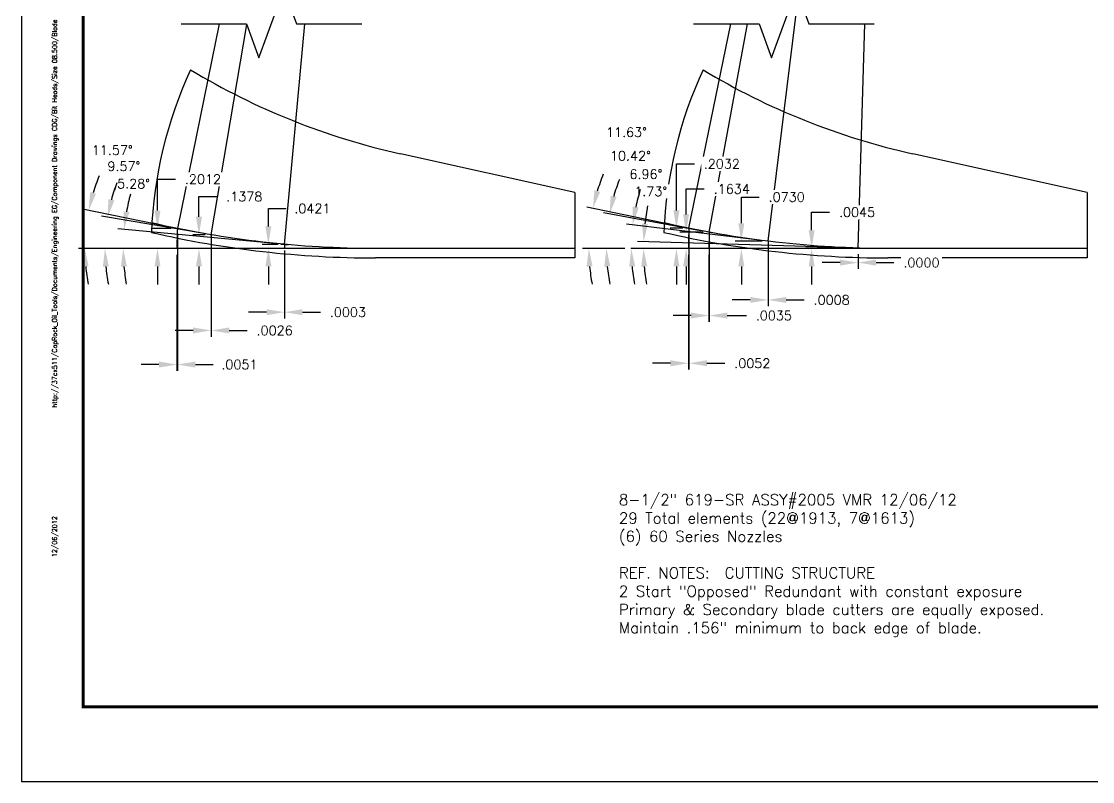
# Model space of a CAD drawing. Extents: x 0 to 22, y 0 to 19.5.
# Drawn here: x 0 to 10.75, y 0 to 7.62 of the extents above; entities that cross this region are included whole.
import ezdxf
from ezdxf.enums import TextEntityAlignment as Align

# ---------------------------------------------------------------- set-up
doc = ezdxf.new("R2010")
doc.units = 0
doc.header["$LTSCALE"] = 0.5
doc.header["$MEASUREMENT"] = 0
doc.header["$PDMODE"] = 3
doc.layers.get('0').update_dxf_attribs({"linetype": 'CONTINUOUS'})
doc.layers.get('Defpoints').update_dxf_attribs({"color": 10, "linetype": 'CONTINUOUS'})
doc.layers.add('Dims', color=4, linetype='CONTINUOUS')
doc.layers.add('Title Block', color=7, linetype='CONTINUOUS')
doc.styles.add('RomanS', font='romans')
doc.dimstyles.get("Standard").update_dxf_attribs({"dimtxt": 0.094, "dimasz": 0.18, "dimexe": 0.0625, "dimexo": 0.0625, "dimgap": 0.09, "dimtad": 0, "dimtih": 1, "dimtoh": 1, "dimdec": 4, "dimzin": 4, "dimdsep": 46, "dimtxsty": 'RomanS', "dimcen": 0.09, "dimazin": 1, "dimtfac": 1, "dimtdec": 4, "dimtofl": 0, "dimtmove": 0, "dimatfit": 0, "dimfxl": 1, "dimtolj": 1, "dimtzin": 0, "dimarcsym": 0})

# ---------------------------------------------------------------- blocks, each defined once
blk = doc.blocks.new('COT_cblock')
at = {"layer": 'Defpoints'}
blk.add_point((0.188, 0.188), dxfattribs=at)
at = {"layer": 'Title Block', "color": 8}
blk.add_lwpolyline([(0, 0), (22, 0), (22, 17), (0, 17)], close=True, dxfattribs=at)
at = {"layer": 'Title Block', "const_width": 0.03}
blk.add_lwpolyline([(21.38, 16.25), (0.62, 16.25), (0.62, 0.75), (21.38, 0.75)], close=True, dxfattribs=at)
at = {"layer": 'Title Block', "color": 1, "style": 'RomanS', "flags": 8}
for tag, p in [('FNAME', (0.37, 3.75)), ('REVDATE', (0.37, 2.25)), ('USER', (0.37, 0.75))]:
    blk.add_attdef(tag, text='', height=0.047, rotation=90, dxfattribs=at).set_placement(p, align=Align.BOTTOM_LEFT)
at = {"layer": 'Title Block', "color": 3, "style": 'RomanS', "flags": 8}
for tag, height, p in [('DRAWN', 0.11, (16.95, 1.984)), ('TITL1', 0.125, (19.587, 1.684)), ('TITL2', 0.094, (19.587, 1.514)), ('TITL3', 0.094, (19.587, 1.374))]:
    blk.add_attdef(tag, text='', height=height, dxfattribs=at).set_placement(p, align=Align.MIDDLE_CENTER)
for tag, p in [('DDATE', (16.606, 1.672)), ('CHECK', (16.606, 1.406)), ('MATRL', (16.606, 1.149)), ('PDATE', (16.606, 0.883)), ('SCALE', (18.146, 0.855)), ('SHEET', (20.255, 0.855))]:
    blk.add_attdef(tag, text='', height=0.094, dxfattribs=at).set_placement(p, align=Align.MIDDLE_LEFT)
for tag, p in [('FSCM#', (18.587, 1.121)), ('DWG#', (20.06, 1.121)), ('REV#', (21.22, 1.121))]:
    blk.add_attdef(tag, text='', height=0.094, dxfattribs=at).set_placement(p, align=Align.TOP_CENTER)
blk = doc.blocks.new('*D23')
at = {"layer": 'Defpoints', "color": 0, "transparency": 16777216}
for p in [(2.477, 5.386), (2.639, 5.386), (2.639, 5.344)]:
    blk.add_point(p, dxfattribs=at)
at = {"layer": 'Dims', "color": 0, "lineweight": -2, "transparency": 16777216}
for p, q in [((2.477, 5.566), (2.477, 5.746)), ((2.477, 5.746), (2.657, 5.746)), ((2.576, 5.386), (2.414, 5.386)), ((2.576, 5.344), (2.414, 5.344)), ((2.477, 5.164), (2.477, 4.984))]:
    blk.add_line(p, q, dxfattribs=at)
at = {"layer": 'Dims', "color": 0, "transparency": 16777216}
for points in [[(2.447, 5.566), (2.507, 5.566), (2.477, 5.386)], [(2.447, 5.164), (2.507, 5.164), (2.477, 5.344)]]:
    blk.add_solid(points, dxfattribs=at)
at = {"layer": 'Dims', "color": 0, "transparency": 16777216, "insert": (2.919, 5.746), "char_height": 0.094, "attachment_point": 5, "style": 'RomanS', "bg_fill": 3, "box_fill_scale": 1.25, "bg_fill_color": 256, "bg_fill_true_color": 13158600, "bg_fill_transparency": 0}
blk.add_mtext('\\A1;.0421', dxfattribs=at)
blk = doc.blocks.new('*D24')
at = {"layer": 'Defpoints', "color": 0, "transparency": 16777216}
for p in [(2.639, 5.386), (2.639, 5.344), (2.639, 4.706)]:
    blk.add_point(p, dxfattribs=at)
at = {"layer": 'Dims', "color": 0, "lineweight": -2, "transparency": 16777216}
for p, q in [((2.639, 5.323), (2.639, 4.644)), ((2.639, 5.281), (2.639, 4.644)), ((2.459, 4.706), (2.279, 4.706)), ((2.819, 4.706), (2.999, 4.706))]:
    blk.add_line(p, q, dxfattribs=at)
at = {"layer": 'Dims', "color": 0, "transparency": 16777216}
for points in [[(2.459, 4.736), (2.459, 4.676), (2.639, 4.706)], [(2.819, 4.736), (2.819, 4.676), (2.639, 4.706)]]:
    blk.add_solid(points, dxfattribs=at)
at = {"layer": 'Dims', "color": 0, "transparency": 16777216, "insert": (3.275, 4.706), "char_height": 0.094, "attachment_point": 5, "style": 'RomanS', "bg_fill": 3, "box_fill_scale": 1.25, "bg_fill_color": 256, "bg_fill_true_color": 13158600, "bg_fill_transparency": 0}
blk.add_mtext('\\A1;.0003', dxfattribs=at)
blk = doc.blocks.new('*D25')
at = {"layer": 'Defpoints', "color": 0, "transparency": 16777216}
for p in [(1.022, 5.407), (2.603, 5.389), (2.675, 5.382), (11.44, 5.344), (14.018, 5.344)]:
    blk.add_point(p, dxfattribs=at)
at = {"layer": 'Dims', "color": 0, "lineweight": -2, "transparency": 16777216}
for p, q in [((2.541, 5.395), (0.967, 5.54)), ((3.032, 5.344), (0.958, 5.344))]:
    blk.add_line(p, q, dxfattribs=at)
for start, end in [(164.766, 169.7415), (184.9755, 189.9509)]:
    blk.add_arc((3.094, 5.344), 2.073, start, end, dxfattribs=at)
at = {"layer": 'Dims', "color": 0, "transparency": 16777216}
for points in [[(1.083, 5.709), (1.024, 5.717), (1.029, 5.535)], [(0.998, 5.163), (1.058, 5.165), (1.021, 5.344)]]:
    blk.add_solid(points, dxfattribs=at)
at = {"layer": 'Dims', "color": 0, "transparency": 16777216, "insert": (1.125, 5.994), "char_height": 0.094, "attachment_point": 5, "style": 'RomanS', "bg_fill": 3, "box_fill_scale": 1.25, "bg_fill_color": 256, "bg_fill_true_color": 13158600, "bg_fill_transparency": 0}
blk.add_mtext('\\A1;5.28°', dxfattribs=at)
blk = doc.blocks.new('*D29')
at = {"layer": 'Defpoints', "color": 0, "transparency": 16777216}
for p in [(1.781, 5.482), (1.905, 5.482), (1.902, 5.344)]:
    blk.add_point(p, dxfattribs=at)
at = {"layer": 'Dims', "color": 0, "lineweight": -2, "transparency": 16777216}
for p, q in [((1.781, 5.662), (1.781, 5.865)), ((1.781, 5.865), (1.961, 5.865)), ((1.842, 5.482), (1.718, 5.482)), ((1.84, 5.344), (1.718, 5.344)), ((1.781, 5.164), (1.781, 4.984))]:
    blk.add_line(p, q, dxfattribs=at)
at = {"layer": 'Dims', "color": 0, "transparency": 16777216}
for points in [[(1.751, 5.662), (1.811, 5.662), (1.781, 5.482)], [(1.751, 5.164), (1.811, 5.164), (1.781, 5.344)]]:
    blk.add_solid(points, dxfattribs=at)
at = {"layer": 'Dims', "color": 0, "transparency": 16777216, "insert": (2.236, 5.865), "char_height": 0.094, "attachment_point": 5, "style": 'RomanS', "bg_fill": 3, "box_fill_scale": 1.25, "bg_fill_color": 256, "bg_fill_true_color": 13158600, "bg_fill_transparency": 0}
blk.add_mtext('\\A1;.1378', dxfattribs=at)
blk = doc.blocks.new('*D30')
at = {"layer": 'Defpoints', "color": 0, "transparency": 16777216}
for p in [(1.905, 5.482), (1.902, 5.344), (1.905, 4.523)]:
    blk.add_point(p, dxfattribs=at)
at = {"layer": 'Dims', "color": 0, "lineweight": -2, "transparency": 16777216}
for p, q in [((1.905, 5.419), (1.905, 4.46)), ((1.902, 5.281), (1.902, 4.46)), ((1.722, 4.523), (1.542, 4.523)), ((2.085, 4.523), (2.265, 4.523))]:
    blk.add_line(p, q, dxfattribs=at)
at = {"layer": 'Dims', "color": 0, "transparency": 16777216}
for points in [[(1.722, 4.553), (1.722, 4.493), (1.902, 4.523)], [(2.085, 4.553), (2.085, 4.493), (1.905, 4.523)]]:
    blk.add_solid(points, dxfattribs=at)
at = {"layer": 'Dims', "color": 0, "transparency": 16777216, "insert": (2.54, 4.523), "char_height": 0.094, "attachment_point": 5, "style": 'RomanS', "bg_fill": 3, "box_fill_scale": 1.25, "bg_fill_color": 256, "bg_fill_true_color": 13158600, "bg_fill_transparency": 0}
blk.add_mtext('\\A1;.0026', dxfattribs=at)
blk = doc.blocks.new('*D31')
at = {"layer": 'Defpoints', "color": 0, "transparency": 16777216}
for p in [(1.895, 5.483), (0.841, 5.449), (1.915, 5.48), (11.44, 5.344), (14.018, 5.344)]:
    blk.add_point(p, dxfattribs=at)
at = {"layer": 'Dims', "color": 0, "lineweight": -2, "transparency": 16777216}
for p, q in [((1.833, 5.494), (0.803, 5.667)), ((2.66, 5.344), (0.776, 5.344))]:
    blk.add_line(p, q, dxfattribs=at)
for start, end in [(159.4801, 164.9564), (185.4764, 190.9527)]:
    blk.add_arc((2.722, 5.344), 1.884, start, end, dxfattribs=at)
at = {"layer": 'Dims', "color": 0, "transparency": 16777216}
for points in [[(0.932, 5.826), (0.873, 5.839), (0.864, 5.657)], [(0.817, 5.162), (0.877, 5.165), (0.838, 5.344)]]:
    blk.add_solid(points, dxfattribs=at)
at = {"layer": 'Dims', "color": 0, "transparency": 16777216, "insert": (1.028, 6.169), "char_height": 0.094, "attachment_point": 5, "style": 'RomanS', "bg_fill": 3, "box_fill_scale": 1.25, "bg_fill_color": 256, "bg_fill_true_color": 13158600, "bg_fill_transparency": 0}
blk.add_mtext('\\A1;9.57°', dxfattribs=at)
blk = doc.blocks.new('*D34')
at = {"layer": 'Defpoints', "color": 0, "transparency": 16777216}
for p in [(1.555, 5.547), (1.574, 5.543), (0.64, 5.472), (11.44, 5.344), (14.018, 5.344)]:
    blk.add_point(p, dxfattribs=at)
at = {"layer": 'Dims', "color": 0, "lineweight": -2, "transparency": 16777216}
for p, q in [((1.494, 5.559), (0.613, 5.74)), ((2.485, 5.344), (0.573, 5.344))]:
    blk.add_line(p, q, dxfattribs=at)
for start, end in [(157.6397, 163.0361), (185.3964, 190.7929)]:
    blk.add_arc((2.548, 5.344), 1.912, start, end, dxfattribs=at)
at = {"layer": 'Dims', "color": 0, "transparency": 16777216}
for points in [[(0.748, 5.894), (0.69, 5.909), (0.675, 5.727)], [(0.614, 5.163), (0.674, 5.165), (0.636, 5.344)]]:
    blk.add_solid(points, dxfattribs=at)
at = {"layer": 'Dims', "color": 0, "transparency": 16777216, "insert": (0.911, 6.331), "char_height": 0.094, "attachment_point": 5, "style": 'RomanS', "bg_fill": 3, "box_fill_scale": 1.25, "bg_fill_color": 256, "bg_fill_true_color": 13158600, "bg_fill_transparency": 0}
blk.add_mtext('\\A1;11.57°', dxfattribs=at)
blk = doc.blocks.new('*D35')
at = {"layer": 'Defpoints', "color": 0, "transparency": 16777216}
for p in [(1.365, 5.545), (1.565, 5.545), (1.56, 5.344)]:
    blk.add_point(p, dxfattribs=at)
at = {"layer": 'Dims', "color": 0, "lineweight": -2, "transparency": 16777216}
for p, q in [((1.365, 5.725), (1.365, 6.039)), ((1.365, 6.039), (1.545, 6.039)), ((1.502, 5.545), (1.302, 5.545)), ((1.497, 5.344), (1.302, 5.344)), ((1.365, 5.164), (1.365, 4.984))]:
    blk.add_line(p, q, dxfattribs=at)
at = {"layer": 'Dims', "color": 0, "transparency": 16777216}
for points in [[(1.335, 5.725), (1.395, 5.725), (1.365, 5.545)], [(1.335, 5.164), (1.395, 5.164), (1.365, 5.344)]]:
    blk.add_solid(points, dxfattribs=at)
at = {"layer": 'Dims', "color": 0, "transparency": 16777216, "insert": (1.821, 6.039), "char_height": 0.094, "attachment_point": 5, "style": 'RomanS', "bg_fill": 3, "box_fill_scale": 1.25, "bg_fill_color": 256, "bg_fill_true_color": 13158600, "bg_fill_transparency": 0}
blk.add_mtext('\\A1;.2012', dxfattribs=at)
blk = doc.blocks.new('*D42')
at = {"layer": 'Defpoints', "color": 0, "transparency": 16777216}
for p in [(7.927, 5.348), (8.393, 5.348), (8.393, 5.344)]:
    blk.add_point(p, dxfattribs=at)
at = {"layer": 'Dims', "color": 0, "lineweight": -2, "transparency": 16777216}
for p, q in [((7.927, 5.528), (7.927, 5.708)), ((7.927, 5.708), (8.107, 5.708)), ((8.33, 5.348), (7.865, 5.348)), ((8.33, 5.344), (7.865, 5.344)), ((7.927, 5.164), (7.927, 4.984))]:
    blk.add_line(p, q, dxfattribs=at)
at = {"layer": 'Dims', "color": 0, "transparency": 16777216}
for points in [[(7.897, 5.528), (7.957, 5.528), (7.927, 5.348)], [(7.897, 5.164), (7.957, 5.164), (7.927, 5.344)]]:
    blk.add_solid(points, dxfattribs=at)
at = {"layer": 'Dims', "color": 0, "transparency": 16777216, "insert": (8.383, 5.708), "char_height": 0.094, "attachment_point": 5, "style": 'RomanS', "bg_fill": 3, "box_fill_scale": 1.25, "bg_fill_color": 256, "bg_fill_true_color": 13158600, "bg_fill_transparency": 0}
blk.add_mtext('\\A1;.0045', dxfattribs=at)
blk = doc.blocks.new('*D45')
at = {"layer": 'Defpoints', "color": 0, "transparency": 16777216}
for p in [(7.222, 5.417), (7.492, 5.417), (7.491, 5.344)]:
    blk.add_point(p, dxfattribs=at)
at = {"layer": 'Dims', "color": 0, "lineweight": -2, "transparency": 16777216}
for p, q in [((7.222, 5.597), (7.222, 5.86)), ((7.222, 5.86), (7.402, 5.86)), ((7.43, 5.417), (7.159, 5.417)), ((7.429, 5.344), (7.159, 5.344)), ((7.222, 5.164), (7.222, 4.984))]:
    blk.add_line(p, q, dxfattribs=at)
at = {"layer": 'Dims', "color": 0, "transparency": 16777216}
for points in [[(7.192, 5.597), (7.252, 5.597), (7.222, 5.417)], [(7.192, 5.164), (7.252, 5.164), (7.222, 5.344)]]:
    blk.add_solid(points, dxfattribs=at)
at = {"layer": 'Dims', "color": 0, "transparency": 16777216, "insert": (7.677, 5.86), "char_height": 0.094, "attachment_point": 5, "style": 'RomanS', "bg_fill": 3, "box_fill_scale": 1.25, "bg_fill_color": 256, "bg_fill_true_color": 13158600, "bg_fill_transparency": 0}
blk.add_mtext('\\A1;.0730', dxfattribs=at)
blk = doc.blocks.new('*D46')
at = {"layer": 'Defpoints', "color": 0, "transparency": 16777216}
for p in [(7.492, 5.417), (7.491, 5.344), (7.492, 4.829)]:
    blk.add_point(p, dxfattribs=at)
at = {"layer": 'Dims', "color": 0, "lineweight": -2, "transparency": 16777216}
for p, q in [((7.491, 5.281), (7.491, 4.766)), ((7.492, 5.354), (7.492, 4.766)), ((7.311, 4.829), (7.131, 4.829)), ((7.672, 4.829), (7.852, 4.829))]:
    blk.add_line(p, q, dxfattribs=at)
at = {"layer": 'Dims', "color": 0, "transparency": 16777216}
for points in [[(7.311, 4.859), (7.311, 4.799), (7.491, 4.829)], [(7.672, 4.859), (7.672, 4.799), (7.492, 4.829)]]:
    blk.add_solid(points, dxfattribs=at)
at = {"layer": 'Dims', "color": 0, "transparency": 16777216, "insert": (8.128, 4.829), "char_height": 0.094, "attachment_point": 5, "style": 'RomanS', "bg_fill": 3, "box_fill_scale": 1.25, "bg_fill_color": 256, "bg_fill_true_color": 13158600, "bg_fill_transparency": 0}
blk.add_mtext('\\A1;.0008', dxfattribs=at)
blk = doc.blocks.new('*D49')
at = {"layer": 'Defpoints', "color": 0, "transparency": 16777216}
for p in [(6.668, 5.507), (6.9, 5.507), (6.897, 5.344)]:
    blk.add_point(p, dxfattribs=at)
at = {"layer": 'Dims', "color": 0, "lineweight": -2, "transparency": 16777216}
for p, q in [((6.668, 5.687), (6.668, 5.941)), ((6.668, 5.941), (6.848, 5.941)), ((6.838, 5.507), (6.606, 5.507)), ((6.834, 5.344), (6.606, 5.344)), ((6.668, 5.164), (6.668, 4.984))]:
    blk.add_line(p, q, dxfattribs=at)
at = {"layer": 'Dims', "color": 0, "transparency": 16777216}
for points in [[(6.638, 5.687), (6.698, 5.687), (6.668, 5.507)], [(6.638, 5.164), (6.698, 5.164), (6.668, 5.344)]]:
    blk.add_solid(points, dxfattribs=at)
at = {"layer": 'Dims', "color": 0, "transparency": 16777216, "insert": (7.126, 5.941), "char_height": 0.094, "attachment_point": 5, "style": 'RomanS', "bg_fill": 3, "box_fill_scale": 1.25, "bg_fill_color": 256, "bg_fill_true_color": 13158600, "bg_fill_transparency": 0}
blk.add_mtext('\\A1;.1634', dxfattribs=at)
blk = doc.blocks.new('*D50')
at = {"layer": 'Defpoints', "color": 0, "transparency": 16777216}
for p in [(6.9, 5.507), (6.897, 5.344), (6.9, 4.672)]:
    blk.add_point(p, dxfattribs=at)
at = {"layer": 'Dims', "color": 0, "lineweight": -2, "transparency": 16777216}
for p, q in [((6.9, 5.445), (6.9, 4.609)), ((6.897, 5.281), (6.897, 4.609)), ((6.717, 4.672), (6.537, 4.672)), ((7.08, 4.672), (7.273, 4.672))]:
    blk.add_line(p, q, dxfattribs=at)
at = {"layer": 'Dims', "color": 0, "transparency": 16777216}
for points in [[(6.717, 4.702), (6.717, 4.642), (6.897, 4.672)], [(7.08, 4.702), (7.08, 4.642), (6.9, 4.672)]]:
    blk.add_solid(points, dxfattribs=at)
at = {"layer": 'Dims', "color": 0, "transparency": 16777216, "insert": (7.548, 4.672), "char_height": 0.094, "attachment_point": 5, "style": 'RomanS', "bg_fill": 3, "box_fill_scale": 1.25, "bg_fill_color": 256, "bg_fill_true_color": 13158600, "bg_fill_transparency": 0}
blk.add_mtext('\\A1;.0035', dxfattribs=at)
blk = doc.blocks.new('*D52')
at = {"layer": 'Defpoints', "color": 0, "transparency": 16777216}
for p in [(6.114, 5.344), (6.241, 5.367), (8.383, 5.349), (8.403, 5.348), (8.692, 5.344)]:
    blk.add_point(p, dxfattribs=at)
at = {"layer": 'Dims', "color": 0, "lineweight": -2, "transparency": 16777216}
blk.add_line((8.321, 5.35), (6.18, 5.415), dxfattribs=at)
for start, end in [(169.3051, 173.7869), (184.4818, 188.9636)]:
    blk.add_arc((8.543, 5.344), 2.302, start, end, dxfattribs=at)
at = {"layer": 'Dims', "color": 0, "transparency": 16777216}
for points in [[(6.284, 5.591), (6.225, 5.595), (6.242, 5.413)], [(6.218, 5.163), (6.278, 5.165), (6.241, 5.344)]]:
    blk.add_solid(points, dxfattribs=at)
at = {"layer": 'Dims', "color": 0, "transparency": 16777216, "insert": (6.313, 5.917), "char_height": 0.094, "attachment_point": 5, "style": 'RomanS', "bg_fill": 3, "box_fill_scale": 1.25, "bg_fill_color": 256, "bg_fill_true_color": 13158600, "bg_fill_transparency": 0}
blk.add_mtext('\\A1;1.73°', dxfattribs=at)
blk = doc.blocks.new('*D53')
at = {"layer": 'Defpoints', "color": 0, "transparency": 16777216}
for p in [(6.12, 5.424), (7.466, 5.42), (7.518, 5.414), (6.114, 5.344), (8.692, 5.344)]:
    blk.add_point(p, dxfattribs=at)
at = {"layer": 'Dims', "color": 0, "lineweight": -2, "transparency": 16777216}
blk.add_line((7.404, 5.427), (6.071, 5.59), dxfattribs=at)
for start, end in [(162.5762, 167.8089), (185.2326, 190.4653)]:
    blk.add_arc((8.09, 5.344), 1.972, start, end, dxfattribs=at)
at = {"layer": 'Dims', "color": 0, "transparency": 16777216}
for points in [[(6.192, 5.755), (6.133, 5.765), (6.133, 5.583)], [(6.097, 5.163), (6.157, 5.165), (6.118, 5.344)]]:
    blk.add_solid(points, dxfattribs=at)
at = {"layer": 'Dims', "color": 0, "transparency": 16777216, "insert": (6.265, 6.09), "char_height": 0.094, "attachment_point": 5, "style": 'RomanS', "bg_fill": 3, "box_fill_scale": 1.25, "bg_fill_color": 256, "bg_fill_true_color": 13158600, "bg_fill_transparency": 0}
blk.add_mtext('\\A1;6.96°', dxfattribs=at)
blk = doc.blocks.new('*D54')
at = {"layer": 'Defpoints', "color": 0, "transparency": 16777216}
for p in [(6.875, 5.512), (6.926, 5.502), (5.872, 5.46), (6.114, 5.344), (8.692, 5.344)]:
    blk.add_point(p, dxfattribs=at)
at = {"layer": 'Dims', "color": 0, "lineweight": -2, "transparency": 16777216}
for p, q in [((6.813, 5.523), (5.839, 5.702)), ((6.052, 5.344), (5.806, 5.344))]:
    blk.add_line(p, q, dxfattribs=at)
for start, end in [(158.8319, 164.205), (185.3731, 190.7462)]:
    blk.add_arc((7.789, 5.344), 1.92, start, end, dxfattribs=at)
at = {"layer": 'Dims', "color": 0, "transparency": 16777216}
for points in [[(5.97, 5.86), (5.912, 5.873), (5.9, 5.691)], [(5.847, 5.163), (5.907, 5.165), (5.869, 5.344)]]:
    blk.add_solid(points, dxfattribs=at)
at = {"layer": 'Dims', "color": 0, "transparency": 16777216, "insert": (6.109, 6.274), "char_height": 0.094, "attachment_point": 5, "style": 'RomanS', "bg_fill": 3, "box_fill_scale": 1.25, "bg_fill_color": 256, "bg_fill_true_color": 13158600, "bg_fill_transparency": 0}
blk.add_mtext('\\A1;10.42°', dxfattribs=at)
blk = doc.blocks.new('*D92')
at = {"layer": 'Defpoints', "color": 0, "transparency": 16777216}
for p in [(1.565, 5.545), (1.56, 5.344), (1.565, 4.181)]:
    blk.add_point(p, dxfattribs=at)
at = {"layer": 'Dims', "color": 0, "lineweight": -2, "transparency": 16777216}
for p, q in [((1.565, 5.482), (1.565, 4.119)), ((1.56, 5.281), (1.56, 4.119)), ((1.38, 4.181), (1.2, 4.181)), ((1.745, 4.181), (1.925, 4.181))]:
    blk.add_line(p, q, dxfattribs=at)
at = {"layer": 'Dims', "color": 0, "transparency": 16777216}
for points in [[(1.38, 4.211), (1.38, 4.151), (1.56, 4.181)], [(1.745, 4.211), (1.745, 4.151), (1.565, 4.181)]]:
    blk.add_solid(points, dxfattribs=at)
at = {"layer": 'Dims', "color": 0, "transparency": 16777216, "insert": (2.187, 4.181), "char_height": 0.094, "attachment_point": 5, "style": 'RomanS', "bg_fill": 3, "box_fill_scale": 1.25, "bg_fill_color": 256, "bg_fill_true_color": 13158600, "bg_fill_transparency": 0}
blk.add_mtext('\\A1;.0051', dxfattribs=at)
blk = doc.blocks.new('*D96')
at = {"layer": 'Defpoints', "color": 0, "transparency": 16777216}
for p in [(6.686, 5.549), (6.706, 5.545), (5.696, 5.478), (6.114, 5.344), (8.692, 5.344)]:
    blk.add_point(p, dxfattribs=at)
at = {"layer": 'Dims', "color": 0, "lineweight": -2, "transparency": 16777216}
for p, q in [((6.625, 5.562), (5.671, 5.758)), ((6.052, 5.344), (5.629, 5.344))]:
    blk.add_line(p, q, dxfattribs=at)
for start, end in [(158.0161, 163.1952), (185.1791, 190.3582)]:
    blk.add_arc((7.684, 5.344), 1.992, start, end, dxfattribs=at)
at = {"layer": 'Dims', "color": 0, "transparency": 16777216}
for points in [[(5.806, 5.912), (5.748, 5.927), (5.733, 5.745)], [(5.67, 5.163), (5.73, 5.165), (5.692, 5.344)]]:
    blk.add_solid(points, dxfattribs=at)
at = {"layer": 'Dims', "color": 0, "transparency": 16777216, "insert": (6.069, 6.51), "char_height": 0.094, "attachment_point": 5, "style": 'RomanS', "bg_fill": 3, "box_fill_scale": 1.25, "bg_fill_color": 256, "bg_fill_true_color": 13158600, "bg_fill_transparency": 0}
blk.add_mtext('\\A1;11.63°', dxfattribs=at)
blk = doc.blocks.new('*D97')
at = {"layer": 'Defpoints', "color": 0, "transparency": 16777216}
for p in [(6.571, 5.547), (6.696, 5.547), (6.691, 5.344)]:
    blk.add_point(p, dxfattribs=at)
at = {"layer": 'Dims', "color": 0, "lineweight": -2, "transparency": 16777216}
for p, q in [((6.571, 5.727), (6.571, 6.193)), ((6.571, 6.193), (6.751, 6.193)), ((6.634, 5.547), (6.508, 5.547)), ((6.628, 5.344), (6.508, 5.344)), ((6.571, 5.164), (6.571, 4.984))]:
    blk.add_line(p, q, dxfattribs=at)
at = {"layer": 'Dims', "color": 0, "transparency": 16777216}
for points in [[(6.541, 5.727), (6.601, 5.727), (6.571, 5.547)], [(6.541, 5.164), (6.601, 5.164), (6.571, 5.344)]]:
    blk.add_solid(points, dxfattribs=at)
at = {"layer": 'Dims', "color": 0, "transparency": 16777216, "insert": (7.026, 6.193), "char_height": 0.094, "attachment_point": 5, "style": 'RomanS', "bg_fill": 3, "box_fill_scale": 1.25, "bg_fill_color": 256, "bg_fill_true_color": 13158600, "bg_fill_transparency": 0}
blk.add_mtext('\\A1;.2032', dxfattribs=at)
blk = doc.blocks.new('*D98')
at = {"layer": 'Defpoints', "color": 0, "transparency": 16777216}
for p in [(6.696, 5.547), (6.691, 5.344), (6.696, 4.194)]:
    blk.add_point(p, dxfattribs=at)
at = {"layer": 'Dims', "color": 0, "lineweight": -2, "transparency": 16777216}
for p, q in [((6.696, 5.484), (6.696, 4.132)), ((6.691, 5.281), (6.691, 4.132)), ((6.511, 4.194), (6.331, 4.194)), ((6.876, 4.194), (7.056, 4.194))]:
    blk.add_line(p, q, dxfattribs=at)
at = {"layer": 'Dims', "color": 0, "transparency": 16777216}
for points in [[(6.511, 4.224), (6.511, 4.164), (6.691, 4.194)], [(6.876, 4.224), (6.876, 4.164), (6.696, 4.194)]]:
    blk.add_solid(points, dxfattribs=at)
at = {"layer": 'Dims', "color": 0, "transparency": 16777216, "insert": (7.332, 4.194), "char_height": 0.094, "attachment_point": 5, "style": 'RomanS', "bg_fill": 3, "box_fill_scale": 1.25, "bg_fill_color": 256, "bg_fill_true_color": 13158600, "bg_fill_transparency": 0}
blk.add_mtext('\\A1;.0052', dxfattribs=at)
blk = doc.blocks.new('*D100')
at = {"layer": 'Defpoints', "color": 0, "transparency": 16777216}
for p in [(8.393, 5.348), (8.393, 5.344), (8.393, 5.203)]:
    blk.add_point(p, dxfattribs=at)
at = {"layer": 'Dims', "color": 0, "lineweight": -2, "transparency": 16777216}
for p, q in [((8.393, 5.286), (8.393, 5.14)), ((8.393, 5.281), (8.393, 5.14)), ((8.213, 5.203), (8.033, 5.203)), ((8.573, 5.203), (8.753, 5.203))]:
    blk.add_line(p, q, dxfattribs=at)
at = {"layer": 'Dims', "color": 0, "transparency": 16777216}
for points in [[(8.213, 5.233), (8.213, 5.173), (8.393, 5.203)], [(8.573, 5.233), (8.573, 5.173), (8.393, 5.203)]]:
    blk.add_solid(points, dxfattribs=at)
at = {"layer": 'Dims', "color": 0, "transparency": 16777216, "insert": (9.029, 5.203), "char_height": 0.094, "attachment_point": 5, "style": 'RomanS', "bg_fill": 3, "box_fill_scale": 1.25, "bg_fill_color": 256, "bg_fill_true_color": 13158600, "bg_fill_transparency": 0}
blk.add_mtext('\\A1;.0000', dxfattribs=at)

msp = doc.modelspace()

# ---------------------------------------------------------------- linework, layer by layer
for p, q in [((5.55111, 5.90623), (3.80111, 6.29419)), ((10.69234, 5.90623), (8.94234, 6.29419)), ((5.55111, 5.90623), (5.55111, 5.24998)), ((10.69234, 5.90623), (10.69234, 5.24998)), ((3.55111, 5.34373), (0.97311, 5.34373)), ((8.69234, 5.34373), (6.11434, 5.34373)), ((5.55111, 5.24998), (3.55111, 5.24998)), ((10.69234, 5.24998), (8.69234, 5.24998))]:
    msp.add_line(p, q)
at = {"flags": 128}
for points in [[(1.60236, 7.59787), (2.25791, 7.59787), (2.38291, 7.25443), (2.63291, 7.9413), (2.75791, 7.59787), (3.41347, 7.59787)], [(6.74359, 7.59787), (7.39914, 7.59787), (7.52414, 7.25443), (7.77414, 7.9413), (7.89914, 7.59787), (8.5547, 7.59787)]]:
    msp.add_lwpolyline(points, dxfattribs=at)
for centre, radius, start, end in [((5.55111, 5.34373), 4.25, 155.055305, 177.816164), ((5.31619, 13.12826), 7, 238.872428, 257.5), ((10.69234, 5.34373), 4.25, 155.055305, 177.816164), ((10.45742, 13.12826), 7, 238.872428, 257.5), ((3.55111, 15.24998), 10, 257.015272, 270), ((8.69234, 15.24998), 10, 257.015272, 270)]:
    msp.add_arc(centre, radius, start, end)
at = {"layer": 'Dims'}
msp.add_line((2.63898, 5.38581), (2.84353, 7.59787), dxfattribs=at)

# ---------------------------------------------------------------- block references
at = {"layer": 'Title Block', "color": 4}
ref = msp.add_blockref('COT_cblock', (0, 0), dxfattribs=at)
ref.add_attrib('REVDATE', '12/06/2012', dxfattribs={"color": 1, "height": 0.047, "rotation": 90, "style": 'RomanS', "flags": 8}).set_placement((0.37, 2.25), align=Align.BOTTOM_LEFT)
ref.add_attrib('FNAME', 'http://37cx511/CapRock_Oil_Tools/Documents/Engineering EG/Component Drawings CDG/Bit Heads/Size 08.500/Blade 6/CDG-38368r1.dwg', dxfattribs={"color": 1, "height": 0.047, "rotation": 90, "style": 'RomanS', "flags": 8}).set_placement((0.37, 3.75), align=Align.BOTTOM_LEFT)

# ---------------------------------------------------------------- texts
at = {"layer": 'Title Block', "color": 3, "insert": (5.99377, 2.88031), "char_height": 0.11, "width": 13.3291205, "attachment_point": 1, "style": 'RomanS'}
msp.add_mtext('8-1/2" 619-SR ASSY#2005 VMR 12/06/12^I^I^I^I^I\\P29 Total elements (22@1913, 7@1613)^I\\P(6) 60 Series Nozzles\\P\\PREF. NOTES:  CUTTING STRUCTURE\\P2 Start "Opposed" Redundant with constant exposure\\PPrimary & Secondary blade cutters are equally exposed.\\PMaintain .156" minimum to back edge of blade.', dxfattribs=at)

# ---------------------------------------------------------------- next in the draw order: dimensions: what is measured, and where the dimension line sits
at = {"layer": 'Dims'}
dim = msp.add_linear_dim(base=(2.47679, 5.38581), p1=(2.63868, 5.34373), p2=(2.63898, 5.38581), angle=90, dimstyle='Standard', override={"dimtfill": 1}, dxfattribs=at)
dim.commit()
dim.dimension.update_dxf_attribs({"geometry": '*D23', "text_midpoint": (2.91913, 5.74581), "dimtype": 160})

# ---------------------------------------------------------------- next in the draw order: dimensions: what is measured, and where the dimension line sits
dim = msp.add_linear_dim(base=(2.63898, 4.70603), p1=(2.63868, 5.34373), p2=(2.63898, 5.38581), dimstyle='Standard', override={"dimtfill": 1}, dxfattribs=at)
dim.commit()
dim.dimension.update_dxf_attribs({"geometry": '*D24', "text_midpoint": (3.27474, 4.70603), "dimtype": 160})

# ---------------------------------------------------------------- next in the draw order: linework, layer by layer
msp.add_line((2.60298, 5.38914), (2.67498, 5.38248), dxfattribs=at)
msp.add_arc((5.55111, 5.34373), 2.91243, 179.172097, 180, dxfattribs=at)

# ---------------------------------------------------------------- next in the draw order: dimensions: what is measured, and where the dimension line sits
dim = msp.add_angular_dim_2l(base=(1.02158, 5.40745), line1=((14.01801, 5.34373), (11.44001, 5.34373)), line2=((2.60298, 5.38914), (2.67498, 5.38248)), dimstyle='Standard', override={"dimtfill": 1}, dxfattribs=at)
dim.commit()
dim.dimension.update_dxf_attribs({"geometry": '*D25', "text_midpoint": (1.12534, 5.99439), "dimtype": 162})

# ---------------------------------------------------------------- next in the draw order: linework, layer by layer
msp.add_line((1.90465, 5.48151), (2.26027, 7.59139), dxfattribs=at)

# ---------------------------------------------------------------- next in the draw order: dimensions: what is measured, and where the dimension line sits
dim = msp.add_linear_dim(base=(1.78056, 5.48151), p1=(1.90205, 5.34373), p2=(1.90465, 5.48151), angle=90, dimstyle='Standard', override={"dimtfill": 1}, dxfattribs=at)
dim.commit()
dim.dimension.update_dxf_attribs({"geometry": '*D29', "text_midpoint": (2.23633, 5.86502), "dimtype": 160})

# ---------------------------------------------------------------- next in the draw order: dimensions: what is measured, and where the dimension line sits
dim = msp.add_linear_dim(base=(1.90465, 4.52268), p1=(1.90205, 5.34373), p2=(1.90465, 5.48151), dimstyle='Standard', override={"dimtfill": 1}, dxfattribs=at)
dim.commit()
dim.dimension.update_dxf_attribs({"geometry": '*D30', "text_midpoint": (2.54041, 4.52268), "dimtype": 160})

# ---------------------------------------------------------------- next in the draw order: linework, layer by layer
msp.add_line((1.89479, 5.48317), (1.91451, 5.47985), dxfattribs=at)
msp.add_arc((5.55111, 5.34373), 3.64906, 177.836091, 180, dxfattribs=at)

# ---------------------------------------------------------------- next in the draw order: dimensions: what is measured, and where the dimension line sits
dim = msp.add_angular_dim_2l(base=(0.841085, 5.448532), line1=((14.018011, 5.343726), (11.440007, 5.343726)), line2=((1.89479, 5.483171), (1.914512, 5.479846)), dimstyle='Standard', override={"dimtfill": 1}, dxfattribs=at)
dim.commit()
dim.dimension.update_dxf_attribs({"geometry": '*D31', "text_midpoint": (1.028482, 6.168871), "dimtype": 162})

# ---------------------------------------------------------------- next in the draw order: linework, layer by layer
for p, q in [((1.98489, 7.59787), (1.5647, 5.54493)), ((1.55491, 5.54693), (1.5745, 5.54292))]:
    msp.add_line(p, q, dxfattribs=at)
msp.add_arc((5.55111, 5.34373), 3.99148, 177.110626, 180, dxfattribs=at)

# ---------------------------------------------------------------- next in the draw order: dimensions: what is measured, and where the dimension line sits
dim = msp.add_angular_dim_2l(base=(0.64022, 5.47229), line1=((14.01801, 5.34373), (11.44001, 5.34373)), line2=((1.55491, 5.54693), (1.5745, 5.54292)), dimstyle='Standard', override={"dimtfill": 1}, dxfattribs=at)
dim.commit()
dim.dimension.update_dxf_attribs({"geometry": '*D34', "text_midpoint": (0.9107, 6.33127), "dimtype": 162})

# ---------------------------------------------------------------- next in the draw order: linework, layer by layer
for p, q in [((7.49219, 5.41669), (7.79375, 7.88744)), ((8.393, 5.34825), (8.46101, 7.59787)), ((8.383, 5.34855), (8.403, 5.34795))]:
    msp.add_line(p, q, dxfattribs=at)
for radius, start in [(3.20098, 178.6938), (2.29935, 179.887277)]:
    msp.add_arc((10.69234, 5.34373), radius, start, 180, dxfattribs=at)

# ---------------------------------------------------------------- next in the draw order: dimensions: what is measured, and where the dimension line sits
dim = msp.add_linear_dim(base=(1.36498, 5.54493), p1=(1.55963, 5.34373), p2=(1.5647, 5.54493), angle=90, dimstyle='Standard', override={"dimtfill": 1}, dxfattribs=at)
dim.commit()
dim.dimension.update_dxf_attribs({"geometry": '*D35', "text_midpoint": (1.82074, 6.03914), "dimtype": 160})

# ---------------------------------------------------------------- next in the draw order: linework, layer by layer
at = {"color": 1, "flags": 128}
msp.add_lwpolyline([(5.55111, 5.34373), (3.55111, 5.34373, -0.05714264), (1.3089, 5.60082)], format="xyb", dxfattribs=at)

# ---------------------------------------------------------------- next in the draw order: dimensions: what is measured, and where the dimension line sits
at = {"layer": 'Dims'}
dim = msp.add_linear_dim(base=(7.92702, 5.34825), p1=(8.393, 5.34373), p2=(8.393, 5.34825), angle=90, dimstyle='Standard', override={"dimtfill": 1}, dxfattribs=at)
dim.commit()
dim.dimension.update_dxf_attribs({"geometry": '*D42', "text_midpoint": (8.38279, 5.70825), "dimtype": 160})

# ---------------------------------------------------------------- next in the draw order: dimensions: what is measured, and where the dimension line sits
dim = msp.add_linear_dim(base=(7.22164, 5.41669), p1=(7.49136, 5.34373), p2=(7.49219, 5.41669), angle=90, dimstyle='Standard', override={"dimtfill": 1}, dxfattribs=at)
dim.commit()
dim.dimension.update_dxf_attribs({"geometry": '*D45', "text_midpoint": (7.6774, 5.85961), "dimtype": 160})
dim = msp.add_linear_dim(base=(1.5647, 4.18113), p1=(1.55963, 5.34373), p2=(1.5647, 5.54493), dimstyle='Standard', override={"dimtfill": 1}, dxfattribs=at)
dim.commit()
dim.dimension.update_dxf_attribs({"geometry": '*D92', "text_midpoint": (2.18704, 4.18113), "dimtype": 160})

# ---------------------------------------------------------------- next in the draw order: linework, layer by layer
msp.add_line((6.90035, 5.50716), (7.28489, 7.59787), dxfattribs=at)

# ---------------------------------------------------------------- next in the draw order: dimensions: what is measured, and where the dimension line sits
dim = msp.add_linear_dim(base=(7.49219, 4.82871), p1=(7.49136, 5.34373), p2=(7.49219, 5.41669), dimstyle='Standard', override={"dimtfill": 1}, dxfattribs=at)
dim.commit()
dim.dimension.update_dxf_attribs({"geometry": '*D46', "text_midpoint": (8.12796, 4.82871), "dimtype": 160})

# ---------------------------------------------------------------- next in the draw order: dimensions: what is measured, and where the dimension line sits
dim = msp.add_linear_dim(base=(6.66806, 5.50716), p1=(6.89683, 5.34373), p2=(6.90035, 5.50716), angle=90, dimstyle='Standard', override={"dimtfill": 1}, dxfattribs=at)
dim.commit()
dim.dimension.update_dxf_attribs({"geometry": '*D49', "text_midpoint": (7.12606, 5.94052), "dimtype": 160})

# ---------------------------------------------------------------- next in the draw order: dimensions: what is measured, and where the dimension line sits
dim = msp.add_linear_dim(base=(6.90035, 4.67197), p1=(6.89683, 5.34373), p2=(6.90035, 5.50716), dimstyle='Standard', override={"dimtfill": 1}, dxfattribs=at)
dim.commit()
dim.dimension.update_dxf_attribs({"geometry": '*D50', "text_midpoint": (7.54829, 4.67197), "dimtype": 160})

# ---------------------------------------------------------------- next in the draw order: linework, layer by layer
at = {"color": 1, "flags": 128}
msp.add_lwpolyline([(10.69234, 5.34373), (8.69234, 5.34373, -0.05714264), (6.45013, 5.60082)], format="xyb", dxfattribs=at)
at = {"layer": 'Dims'}
msp.add_arc((10.69234, 5.34373), 3.79551, 177.532164, 180, dxfattribs=at)

# ---------------------------------------------------------------- next in the draw order: dimensions: what is measured, and where the dimension line sits
dim = msp.add_angular_dim_2l(base=(6.24105, 5.366909), line1=((8.383005, 5.348552), (8.402996, 5.347947)), line2=((8.692342, 5.343726), (6.114338, 5.343726)), dimstyle='Standard', override={"dimtfill": 1}, dxfattribs=at)
dim.commit()
dim.dimension.update_dxf_attribs({"geometry": '*D52', "text_midpoint": (6.31343, 5.916856), "dimtype": 162})

# ---------------------------------------------------------------- next in the draw order: linework, layer by layer
msp.add_line((7.5181, 5.41353), (7.46629, 5.41986), dxfattribs=at)

# ---------------------------------------------------------------- next in the draw order: dimensions: what is measured, and where the dimension line sits
dim = msp.add_angular_dim_2l(base=(6.120033, 5.423522), line1=((8.692342, 5.343726), (6.114338, 5.343726)), line2=((7.518102, 5.413532), (7.466287, 5.419856)), dimstyle='Standard', override={"dimtfill": 1}, dxfattribs=at)
dim.commit()
dim.dimension.update_dxf_attribs({"geometry": '*D53', "text_midpoint": (6.265154, 6.090109), "dimtype": 162})

# ---------------------------------------------------------------- next in the draw order: linework, layer by layer
msp.add_line((6.92602, 5.50243), (6.87468, 5.51188), dxfattribs=at)

# ---------------------------------------------------------------- next in the draw order: dimensions: what is measured, and where the dimension line sits
dim = msp.add_angular_dim_2l(base=(5.872299, 5.460076), line1=((8.692342, 5.343726), (6.114338, 5.343726)), line2=((6.92602, 5.502434), (6.874682, 5.511876)), dimstyle='Standard', override={"dimtfill": 1}, dxfattribs=at)
dim.commit()
dim.dimension.update_dxf_attribs({"geometry": '*D54', "text_midpoint": (6.109353, 6.274327), "dimtype": 162})

# ---------------------------------------------------------------- next in the draw order: linework, layer by layer
for p, q in [((6.69606, 5.54695), (7.11801, 7.59787)), ((6.68626, 5.54897), (6.70585, 5.54494))]:
    msp.add_line(p, q, dxfattribs=at)
msp.add_arc((10.69234, 5.34373), 4.00145, 177.088773, 180, dxfattribs=at)

# ---------------------------------------------------------------- next in the draw order: dimensions: what is measured, and where the dimension line sits
dim = msp.add_angular_dim_2l(base=(5.6964024, 5.478354), line1=((8.6923419, 5.3437259), (6.114338, 5.3437259)), line2=((6.6862612, 5.5489692), (6.7058509, 5.5449389)), dimstyle='Standard', override={"dimtfill": 1}, dxfattribs=at)
dim.commit()
dim.dimension.update_dxf_attribs({"geometry": '*D96', "text_midpoint": (6.068776, 6.5097499), "dimtype": 162})

# ---------------------------------------------------------------- next in the draw order: dimensions: what is measured, and where the dimension line sits
dim = msp.add_linear_dim(base=(6.57071, 5.54695), p1=(6.69089, 5.34373), p2=(6.69606, 5.54695), angle=90, dimstyle='Standard', override={"dimtfill": 1}, dxfattribs=at)
dim.commit()
dim.dimension.update_dxf_attribs({"geometry": '*D97', "text_midpoint": (7.02647, 6.19285), "dimtype": 160})
dim = msp.add_linear_dim(base=(8.393, 5.202877), p1=(8.392996, 5.343726), p2=(8.393, 5.34825), dimstyle='Standard', override={"dimtxsty": 'RomanS', "dimtfill": 1}, dxfattribs=at)
dim.commit()
dim.dimension.update_dxf_attribs({"geometry": '*D100', "text_midpoint": (9.028762, 5.202877)})

# ---------------------------------------------------------------- next in the draw order: dimensions: what is measured, and where the dimension line sits
dim = msp.add_linear_dim(base=(6.69606, 4.19412), p1=(6.69089, 5.34373), p2=(6.69606, 5.54695), dimstyle='Standard', override={"dimtfill": 1}, dxfattribs=at)
dim.commit()
dim.dimension.update_dxf_attribs({"geometry": '*D98', "text_midpoint": (7.33182, 4.19412), "dimtype": 160})

doc.saveas('drawing.dxf')
